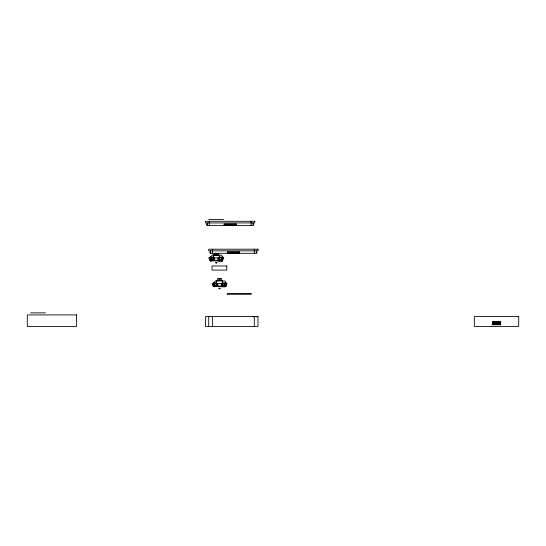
<?xml version="1.0" encoding="UTF-8"?>
<svg xmlns="http://www.w3.org/2000/svg" width="546" height="546" viewBox="0 0 546 546"><rect width="100%" height="100%" fill="white"/><g stroke="black" fill="none" stroke-linecap="round" stroke-linejoin="round"><path stroke-width="0.82" d="M493.782 322.911C499.467 320.686 502.873 325 493.782 323.485L493.782 322.911L499.276 322.911M217.888 260.824L222.611 260.981L222.754 258.401M221.103 286.541L225.826 286.705L225.969 284.118M225.887 286.056L226.174 283.906L227.061 283.586L225.873 283.579M499.269 323.539L493.789 323.539M493.993 323.485L493.993 322.911M499.064 323.485L499.064 322.911M222.754 259.261L222.85 258.401M225.969 284.978L226.064 284.118M222.754 259.746L223.13 259.261L222.502 259.022L222.659 257.862L223.846 257.862L222.959 258.183L222.331 260.34M225.969 285.462L226.344 284.978L225.716 284.739M207.152 223.921L206.497 224.577L207.152 225.232M210.367 251.822L209.712 252.477L210.367 253.139M213.971 254.927L213.691 255.214L218.98 255.214C215.479 253.61 209.214 255.255 218.693 254.927M253.132 225.232L253.794 224.577L253.132 223.921M216.905 280.931C217.827 279.914 221.266 279.914 222.188 280.931M256.347 253.139L257.009 252.477L256.347 251.822M209.439 257.862L212.462 255.119L221.696 255.235L223.225 257.862M212.653 283.579L215.677 280.835L224.911 280.958L226.44 283.579M210.162 259.022L209.534 259.261L209.91 259.746L209.91 258.401M213.377 284.739L212.749 284.978L213.124 285.462L213.124 284.118M208.797 219.581L223.573 219.581M224.153 224.577L236.138 224.577M227.361 252.477L239.353 252.477M210.271 257.111L213.404 257.111M219.26 257.111L222.864 257.111M223.416 257.917L208.825 257.862L209.705 258.183L210.053 260.824L222.611 260.981M209.159 257.917L210.954 257.917L210.954 260.824M210.954 258.401L209.159 258.401L209.248 257.862M221.717 258.401L223.512 258.401L223.512 257.917L221.717 257.917L221.717 260.824M210.196 259.097L210.954 259.097M213.268 259.097L214.401 259.097M218.27 259.097L219.403 259.097M221.717 259.097L222.468 259.097M210.954 259.316L213.124 259.316M219.547 259.316L221.717 259.316M210.954 260.285L213.124 260.285L213.124 257.862M221.717 260.285L219.547 260.285L219.547 257.862M209.992 260.34L210.387 260.34M210.244 260.981L211.377 260.981M219.731 261.254L219.219 260.783M215.39 262.483L217.281 262.483M215.861 263.145L216.803 263.145M217.185 280.644L221.908 280.644M213.486 282.828L216.619 282.828M222.475 282.828L226.078 282.828M214.162 283.633L212.374 283.633L212.374 284.118L214.162 284.118M217.608 283.633L216.475 283.633L216.475 286.541M221.485 283.633L222.618 283.633L222.618 286.541M224.932 283.633L226.726 283.633L226.726 284.118L224.932 284.118M213.411 284.821L214.162 284.821M216.475 284.821L217.608 284.821M221.485 284.821L222.618 284.821M224.932 284.821L225.682 284.821M214.162 285.032L216.339 285.032M222.754 285.032L224.932 285.032M214.162 286.002L216.339 286.002L216.339 283.579M224.932 286.002L222.754 286.002L222.754 283.579M213.206 286.056L213.595 286.056M213.459 286.705L214.592 286.705M222.945 286.971L222.434 286.5M218.605 288.199L220.488 288.199M219.076 288.861L220.018 288.861M30.583 312.865L45.366 312.865M492.328 321.819L500.737 321.819M492.328 322.393L500.737 322.393M494.028 322.993L499.03 322.993M493.782 323.116L495.202 323.116L493.782 323.28M499.276 323.116L497.856 323.116L499.276 323.28M494.028 323.403L499.03 323.403M491.878 324.774L500.737 324.774M209.91 259.261L209.821 258.401M500.307 321.819L500.307 324.774M498.832 322.147L498.832 322.788L494.232 322.788L494.232 322.147M498.832 324.249L498.832 323.607L494.232 323.607L494.232 324.249M492.751 321.819L492.751 324.774M256.347 250.839L256.347 253.303L210.367 253.303L210.367 250.839M256.347 316.564L256.347 316.987M254.777 316.564L254.777 316.987M254.3 249.194L254.3 253.303M254.3 316.564L254.3 326.419M253.132 222.932L253.132 225.396L207.152 225.396L207.152 222.932M253.132 316.564L253.132 316.987M251.085 221.294L251.085 225.396M226.631 283.633L212.032 283.586L212.92 283.906L213.268 286.541L225.826 286.705M225.682 284.118L225.682 286.541M224.932 283.579L224.932 286.541M224.413 286.056L224.413 286.705M224.126 286.056L224.126 286.705M222.468 258.401L222.468 260.824M222.475 280.835L222.475 282.896M222.236 286.056L222.236 286.705M221.765 286.056L221.765 286.705M221.437 280.46L221.437 278.426L217.656 278.426L217.656 280.46M221.485 283.579L221.485 286.002L217.608 286.002L217.608 283.579M221.294 283.579L221.294 286.002M220.113 278.426L220.113 280.46M219.403 260.824L219.403 257.917L218.27 257.917L218.27 260.285L214.401 260.285L214.401 257.862L213.268 257.917L213.268 260.824M219.26 255.119L219.26 257.173M218.98 278.426L218.98 280.46M218.223 253.385L218.223 254.736M218.079 257.862L218.079 260.285M217.799 283.579L217.799 286.002M216.899 253.385L216.899 254.736M216.619 280.835L216.619 282.896M215.766 253.385L215.766 254.736M214.585 257.862L214.585 260.285M214.441 253.385L214.441 254.736M214.162 283.579L214.162 286.541M213.404 255.119L213.404 257.862M213.411 284.118L213.411 286.541M212.421 249.194L212.421 253.303M212.421 316.564L212.421 326.419M210.196 258.401L210.196 260.824M209.207 221.294L209.207 225.396M208.722 316.564L208.722 326.419M498.901 321.819A1.379 1.379 0 0 1 500.279 323.198A1.379 1.379 0 0 1 498.901 324.577L494.157 324.577A1.379 1.379 0 0 1 492.779 323.198A1.379 1.379 0 0 1 494.157 321.819M493.693 324.14A1.092 1.092 0 0 1 493.516 324.031M499.105 324.228L494.164 324.249A1.051 1.051 0 0 1 493.106 323.198A1.051 1.051 0 0 1 494.157 322.147L498.901 322.147A1.051 1.051 0 0 1 499.952 323.198A1.051 1.051 0 0 1 498.901 324.249L499.105 324.228M254.777 221.294L205.508 221.294L205.508 222.932L254.777 222.932L254.777 221.294M236.138 223.921L224.153 223.921L224.153 225.232L236.138 225.232L236.138 223.921M257.992 249.194L208.722 249.194L208.722 250.839L257.992 250.839L257.992 249.194M239.353 251.822L227.361 251.822L227.361 253.139L239.353 253.139L239.353 251.822M226.788 265.984L212.012 265.984L212.012 270.086L226.788 270.086L226.788 265.984M251.078 293.475L227.266 293.475L227.266 294.294L251.078 294.294L251.078 293.475M76.57 314.919L27.3 314.919L27.3 326.419L76.57 326.419L76.57 314.919M257.992 316.564L205.508 316.564L205.508 326.419L257.992 326.419L257.992 316.564M518.7 316.564L474.358 316.564L474.358 326.419L518.7 326.419L518.7 316.564"/></g></svg>
